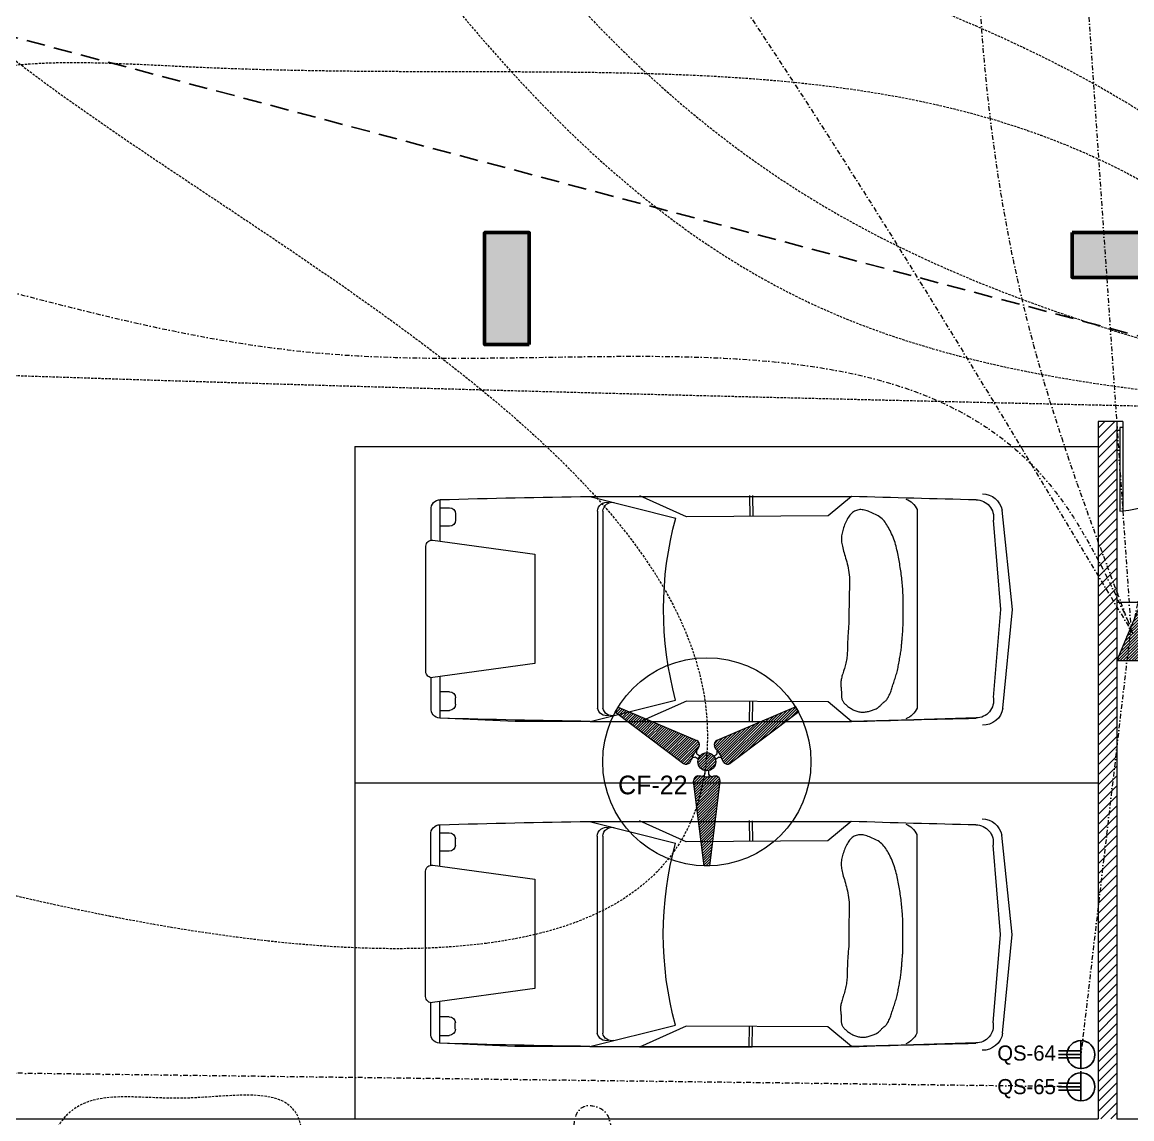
# Model space of a CAD drawing. Header units: inches. Extents: x 109699 to 44449955, y -10987 to 15824140.
# Drawn here: x 191155.4 to 191452.6, y -3849 to -3555.4 of the extents above; entities that cross this region are included whole.
import ezdxf

# ---------------------------------------------------------------- set-up
doc = ezdxf.new("R2010")
doc.units = ezdxf.units.IN
doc.header["$LTSCALE"] = 5
doc.header["$MEASUREMENT"] = 0
doc.linetypes.add('DASHDOT', pattern=[1, 0.5, -0.25, 0, -0.25])
doc.linetypes.add('DASHED2', pattern=[0.375, 0.25, -0.125])
doc.layers.get('0').update_dxf_attribs({"color": 123})
for name, color, linetype, lineweight in [('@NORMAL', 7, 'Continuous', 5), ('AC In', 244, 'DASHED2', 30), ('car-plan', 179, 'Continuous', 13), ('cloumn', 253, 'Continuous', 60), ('collum', 8, 'Continuous', 70), ('E-CF-Ceiling-Fan', 30, 'Continuous', 13), ('E-Con-Point', 5, 'DASHED2', 13), ('E-QS-Socket-15A', 1, 'Continuous', 9), ('E-Sub-Distrubtion board', 3, 'Continuous', 13), ('ha', 252, 'Continuous', 5), ('HATCH2', 253, 'Continuous', 15), ('SB', 1, 'DASHDOT', 20), ('WALL-1', 8, 'Continuous', 9)]:
    doc.layers.add(name, color=color, linetype=linetype, lineweight=lineweight)
doc.styles.get("Standard").update_dxf_attribs({"font": 'times.ttf'})

# ---------------------------------------------------------------- blocks, each defined once
blk = doc.blocks.new('gs')
at = {"layer": 'car-plan'}
for p, q in [((26267.59, 9819.38), (26273.89, 9814.16)), ((26294.14, 9819.6), (26294.07, 9814.04)), ((26294.91, 9819.61), (26294.84, 9814.04)), ((26311.79, 9813.96), (26324.33, 9819.55)), ((26337.66, 9819.38), (26314.66, 9813.61)), ((26224.53, 9789.08), (26227.31, 9815.69)), ((26260.07, 9813.92), (26260.43, 9814.16)), ((26260.43, 9814.16), (26260.81, 9814.38)), ((26260.81, 9814.38), (26261.19, 9814.58)), ((26261.19, 9814.58), (26261.59, 9814.77)), ((26261.59, 9814.77), (26261.98, 9814.95)), ((26261.98, 9814.95), (26262.37, 9815.11)), ((26262.37, 9815.11), (26262.75, 9815.26)), ((26262.75, 9815.26), (26263.11, 9815.4)), ((26263.11, 9815.4), (26263.46, 9815.52)), ((26263.46, 9815.52), (26263.8, 9815.63)), ((26263.8, 9815.63), (26264.13, 9815.72)), ((26264.13, 9815.72), (26264.45, 9815.78)), ((26264.45, 9815.78), (26264.76, 9815.83)), ((26264.76, 9815.83), (26265.07, 9815.85)), ((26265.07, 9815.85), (26265.37, 9815.85)), ((26265.37, 9815.85), (26265.67, 9815.81)), ((26265.67, 9815.81), (26265.97, 9815.75)), ((26265.97, 9815.75), (26266.26, 9815.66)), ((26266.26, 9815.66), (26266.55, 9815.55)), ((26266.55, 9815.55), (26266.83, 9815.41)), ((26266.83, 9815.41), (26267.1, 9815.25)), ((26267.1, 9815.25), (26267.35, 9815.06)), ((26267.35, 9815.06), (26267.6, 9814.85)), ((26267.6, 9814.85), (26267.83, 9814.62)), ((26267.83, 9814.62), (26268.05, 9814.36)), ((26268.05, 9814.36), (26268.25, 9814.09)), ((26268.25, 9814.09), (26268.45, 9813.8)), ((26273.89, 9814.16), (26311.79, 9813.96)), ((26373.63, 9814.74), (26373.63, 9813.02)), ((26377.73, 9816.37), (26375.25, 9816.37)), ((26380.19, 9807.67), (26380.18, 9816.24)), ((26227.61, 9789.13), (26229.62, 9813.03)), ((26257.5, 9810.65), (26257.72, 9811.05)), ((26257.72, 9811.05), (26257.93, 9811.44)), ((26257.93, 9811.44), (26258.16, 9811.81)), ((26258.16, 9811.81), (26258.38, 9812.16)), ((26258.38, 9812.16), (26258.62, 9812.5)), ((26258.62, 9812.5), (26258.87, 9812.81)), ((26258.87, 9812.81), (26259.14, 9813.12)), ((26259.14, 9813.12), (26259.43, 9813.4)), ((26259.43, 9813.4), (26259.74, 9813.67)), ((26259.74, 9813.67), (26260.07, 9813.92)), ((26268.45, 9813.8), (26268.64, 9813.5)), ((26268.64, 9813.5), (26268.81, 9813.18)), ((26268.81, 9813.18), (26268.98, 9812.84)), ((26268.98, 9812.84), (26269.14, 9812.49)), ((26269.14, 9812.49), (26269.3, 9812.13)), ((26269.3, 9812.13), (26269.45, 9811.77)), ((26269.45, 9811.77), (26269.59, 9811.39)), ((26269.59, 9811.39), (26269.72, 9811.02)), ((26269.72, 9811.02), (26269.84, 9810.64)), ((26375.25, 9811.39), (26377.73, 9811.39)), ((26256.28, 9807.97), (26256.46, 9808.44)), ((26256.46, 9808.44), (26256.66, 9808.9)), ((26256.66, 9808.9), (26256.86, 9809.36)), ((26256.86, 9809.36), (26257.07, 9809.8)), ((26257.07, 9809.8), (26257.28, 9810.23)), ((26257.28, 9810.23), (26257.5, 9810.65)), ((26269.84, 9810.64), (26269.95, 9810.27)), ((26269.95, 9810.27), (26270.05, 9809.9)), ((26270.05, 9809.9), (26270.13, 9809.54)), ((26270.13, 9809.54), (26270.2, 9809.2)), ((26270.2, 9809.2), (26270.25, 9808.86)), ((26270.25, 9808.86), (26270.29, 9808.52)), ((26270.29, 9808.52), (26270.31, 9808.19)), ((26270.31, 9808.19), (26270.31, 9807.85)), ((26255.33, 9804.59), (26255.44, 9805.07)), ((26255.44, 9805.07), (26255.55, 9805.56)), ((26255.55, 9805.56), (26255.68, 9806.04)), ((26255.68, 9806.04), (26255.81, 9806.53)), ((26255.81, 9806.53), (26255.95, 9807.01)), ((26255.95, 9807.01), (26256.11, 9807.5)), ((26256.11, 9807.5), (26256.28, 9807.97)), ((26269.85, 9805.2), (26269.73, 9804.76)), ((26269.96, 9805.62), (26269.85, 9805.2)), ((26270.06, 9806.03), (26269.96, 9805.62)), ((26270.15, 9806.42), (26270.06, 9806.03)), ((26270.21, 9806.8), (26270.15, 9806.42)), ((26270.26, 9807.16), (26270.21, 9806.8)), ((26270.3, 9807.51), (26270.26, 9807.16)), ((26270.31, 9807.85), (26270.3, 9807.51)), ((26379.69, 9807.67), (26352.37, 9803.9)), ((26381.59, 9772.49), (26381.57, 9806.06)), ((26254.78, 9801.77), (26254.87, 9802.23)), ((26254.87, 9802.23), (26254.95, 9802.69)), ((26254.95, 9802.69), (26255.04, 9803.16)), ((26255.04, 9803.16), (26255.14, 9803.63)), ((26255.14, 9803.63), (26255.23, 9804.11)), ((26255.23, 9804.11), (26255.33, 9804.59)), ((26269.03, 9802.37), (26268.89, 9801.86)), ((26269.18, 9802.88), (26269.03, 9802.37)), ((26269.32, 9803.37), (26269.18, 9802.88)), ((26269.46, 9803.85), (26269.32, 9803.37)), ((26269.6, 9804.31), (26269.46, 9803.85)), ((26269.73, 9804.76), (26269.6, 9804.31)), ((26352.37, 9803.9), (26352.37, 9774.64)), ((26254.35, 9798.98), (26254.41, 9799.45)), ((26254.41, 9799.45), (26254.48, 9799.92)), ((26254.48, 9799.92), (26254.55, 9800.38)), ((26254.55, 9800.38), (26254.63, 9800.85)), ((26254.63, 9800.85), (26254.7, 9801.31)), ((26254.7, 9801.31), (26254.78, 9801.77)), ((26268.4, 9799.63), (26268.31, 9799.04)), ((26268.5, 9800.21), (26268.4, 9799.63)), ((26268.62, 9800.77), (26268.5, 9800.21)), ((26268.75, 9801.32), (26268.62, 9800.77)), ((26268.89, 9801.86), (26268.75, 9801.32)), ((26253.98, 9795.67), (26254.02, 9796.13)), ((26254.02, 9796.13), (26254.06, 9796.6)), ((26254.06, 9796.6), (26254.11, 9797.08)), ((26254.11, 9797.08), (26254.17, 9797.55)), ((26254.17, 9797.55), (26254.22, 9798.03)), ((26254.22, 9798.03), (26254.28, 9798.5)), ((26254.28, 9798.5), (26254.35, 9798.98)), ((26268.15, 9796.5), (26268.14, 9795.84)), ((26268.16, 9797.16), (26268.15, 9796.5)), ((26268.19, 9797.8), (26268.16, 9797.16)), ((26268.24, 9798.42), (26268.19, 9797.8)), ((26268.31, 9799.04), (26268.24, 9798.42)), ((26253.81, 9793.04), (26253.83, 9793.45)), ((26253.83, 9793.45), (26253.85, 9793.87)), ((26253.85, 9793.87), (26253.87, 9794.31)), ((26253.87, 9794.31), (26253.9, 9794.75)), ((26253.9, 9794.75), (26253.94, 9795.2)), ((26253.94, 9795.2), (26253.98, 9795.67)), ((26268.14, 9795.84), (26268.15, 9795.17)), ((26268.15, 9795.17), (26268.17, 9794.5)), ((26268.17, 9794.5), (26268.2, 9793.81)), ((26268.2, 9793.81), (26268.24, 9793.13)), ((26253.8, 9792.65), (26253.81, 9793.04)), ((26253.8, 9785.76), (26253.8, 9792.65)), ((26268.24, 9793.13), (26268.29, 9785.93)), ((26227.09, 9762.68), (26224.53, 9789.08)), ((26229.62, 9765.51), (26227.61, 9789.13)), ((26253.8, 9785.4), (26253.8, 9785.76)), ((26253.81, 9785.06), (26253.8, 9785.4)), ((26253.81, 9784.72), (26253.81, 9785.06)), ((26253.83, 9784.39), (26253.81, 9784.72)), ((26253.84, 9784.06), (26253.83, 9784.39)), ((26268.29, 9785.93), (26268.34, 9785.25)), ((26268.34, 9785.25), (26268.39, 9784.58)), ((26268.39, 9784.58), (26268.44, 9783.93)), ((26253.86, 9783.73), (26253.84, 9784.06)), ((26253.89, 9783.4), (26253.86, 9783.73)), ((26253.91, 9783.06), (26253.89, 9783.4)), ((26253.94, 9782.72), (26253.91, 9783.06)), ((26253.97, 9782.37), (26253.94, 9782.72)), ((26253.99, 9782.02), (26253.97, 9782.37)), ((26254.02, 9781.68), (26253.99, 9782.02)), ((26254.05, 9781.34), (26254.02, 9781.68)), ((26254.08, 9781), (26254.05, 9781.34)), ((26268.44, 9783.93), (26268.49, 9783.3)), ((26268.49, 9783.3), (26268.53, 9782.7)), ((26268.53, 9782.7), (26268.57, 9782.12)), ((26268.57, 9782.12), (26268.6, 9781.57)), ((26268.6, 9781.57), (26268.63, 9781.06)), ((26254.1, 9780.68), (26254.08, 9781)), ((26254.13, 9780.36), (26254.1, 9780.68)), ((26254.15, 9780.05), (26254.13, 9780.36)), ((26254.18, 9779.75), (26254.15, 9780.05)), ((26254.2, 9779.45), (26254.18, 9779.75)), ((26254.23, 9779.14), (26254.2, 9779.45)), ((26254.26, 9778.83), (26254.23, 9779.14)), ((26254.3, 9778.51), (26254.26, 9778.83)), ((26254.34, 9778.17), (26254.3, 9778.51)), ((26268.63, 9781.06), (26268.65, 9780.57)), ((26268.65, 9780.57), (26268.66, 9780.11)), ((26268.66, 9780.11), (26268.67, 9779.66)), ((26268.67, 9779.66), (26268.68, 9779.22)), ((26268.68, 9779.22), (26268.69, 9778.8)), ((26268.69, 9778.8), (26268.71, 9778.38)), ((26268.71, 9778.38), (26268.72, 9777.97)), ((26254.4, 9777.82), (26254.34, 9778.17)), ((26254.45, 9777.46), (26254.4, 9777.82)), ((26254.52, 9777.08), (26254.45, 9777.46)), ((26254.58, 9776.7), (26254.52, 9777.08)), ((26254.65, 9776.31), (26254.58, 9776.7)), ((26254.73, 9775.91), (26254.65, 9776.31)), ((26254.8, 9775.52), (26254.73, 9775.91)), ((26254.87, 9775.12), (26254.8, 9775.52)), ((26268.72, 9777.97), (26268.74, 9777.56)), ((26268.74, 9777.56), (26268.77, 9777.15)), ((26268.77, 9777.15), (26268.8, 9776.75)), ((26268.8, 9776.75), (26268.84, 9776.34)), ((26268.84, 9776.34), (26268.89, 9775.95)), ((26268.89, 9775.95), (26268.95, 9775.55)), ((26268.95, 9775.55), (26269.02, 9775.16)), ((26254.94, 9774.73), (26254.87, 9775.12)), ((26255.02, 9774.34), (26254.94, 9774.73)), ((26255.09, 9773.96), (26255.02, 9774.34)), ((26255.16, 9773.57), (26255.09, 9773.96)), ((26255.24, 9773.19), (26255.16, 9773.57)), ((26255.32, 9772.82), (26255.24, 9773.19)), ((26255.41, 9772.45), (26255.32, 9772.82)), ((26255.51, 9772.08), (26255.41, 9772.45)), ((26269.02, 9775.16), (26269.11, 9774.77)), ((26269.11, 9774.77), (26269.2, 9774.39)), ((26269.2, 9774.39), (26269.31, 9774.01)), ((26269.31, 9774.01), (26269.41, 9773.63)), ((26269.41, 9773.63), (26269.53, 9773.27)), ((26269.53, 9773.27), (26269.64, 9772.91)), ((26269.64, 9772.91), (26269.75, 9772.56)), ((26269.75, 9772.56), (26269.86, 9772.22)), ((26352.37, 9774.64), (26379.71, 9770.88)), ((26255.61, 9771.71), (26255.51, 9772.08)), ((26255.72, 9771.35), (26255.61, 9771.71)), ((26255.83, 9771), (26255.72, 9771.35)), ((26255.95, 9770.64), (26255.83, 9771)), ((26256.07, 9770.3), (26255.95, 9770.64)), ((26256.18, 9769.95), (26256.07, 9770.3)), ((26256.3, 9769.61), (26256.18, 9769.95)), ((26256.4, 9769.28), (26256.3, 9769.61)), ((26269.86, 9772.22), (26269.97, 9771.89)), ((26269.97, 9771.89), (26270.07, 9771.56)), ((26270.07, 9771.56), (26270.16, 9771.25)), ((26270.16, 9771.25), (26270.24, 9770.95)), ((26270.24, 9770.95), (26270.31, 9770.66)), ((26270.31, 9770.66), (26270.38, 9770.38)), ((26270.38, 9770.38), (26270.42, 9770.11)), ((26270.42, 9770.11), (26270.46, 9769.85)), ((26270.46, 9769.85), (26270.48, 9769.6)), ((26270.48, 9769.6), (26270.48, 9769.36)), ((26270.48, 9769.36), (26270.48, 9769.13)), ((26380.2, 9762.22), (26380.2, 9770.88)), ((26256.51, 9768.94), (26256.4, 9769.28)), ((26256.61, 9768.62), (26256.51, 9768.94)), ((26256.7, 9768.3), (26256.61, 9768.62)), ((26256.8, 9767.98), (26256.7, 9768.3)), ((26256.9, 9767.66), (26256.8, 9767.98)), ((26257.01, 9767.35), (26256.9, 9767.66)), ((26257.12, 9767.04), (26257.01, 9767.35)), ((26257.24, 9766.74), (26257.12, 9767.04)), ((26257.37, 9766.44), (26257.24, 9766.74)), ((26257.51, 9766.14), (26257.37, 9766.44)), ((26270.33, 9766.85), (26270.32, 9766.68)), ((26270.32, 9766.68), (26270.32, 9766.51)), ((26270.32, 9766.51), (26270.32, 9766.37)), ((26270.34, 9767.43), (26270.33, 9767.23)), ((26270.33, 9767.23), (26270.33, 9767.04)), ((26270.33, 9767.04), (26270.33, 9766.85)), ((26270.35, 9767.64), (26270.34, 9767.43)), ((26270.37, 9767.85), (26270.35, 9767.64)), ((26270.38, 9768.06), (26270.37, 9767.85)), ((26270.4, 9768.27), (26270.38, 9768.06)), ((26270.43, 9768.48), (26270.4, 9768.27)), ((26270.45, 9768.7), (26270.43, 9768.48)), ((26270.47, 9768.91), (26270.45, 9768.7)), ((26270.48, 9769.13), (26270.47, 9768.91)), ((26375.25, 9767.07), (26377.73, 9767.07)), ((26257.66, 9765.86), (26257.51, 9766.14)), ((26257.81, 9765.59), (26257.66, 9765.86)), ((26257.96, 9765.35), (26257.81, 9765.59)), ((26258.1, 9765.13), (26257.96, 9765.35)), ((26258.24, 9764.93), (26258.1, 9765.13)), ((26258.37, 9764.77), (26258.24, 9764.93)), ((26258.48, 9764.65), (26258.37, 9764.77)), ((26258.59, 9764.55), (26258.48, 9764.65)), ((26258.69, 9764.48), (26258.59, 9764.55)), ((26258.78, 9764.42), (26258.69, 9764.48)), ((26258.87, 9764.37), (26258.78, 9764.42)), ((26258.96, 9764.31), (26258.87, 9764.37)), ((26259.06, 9764.25), (26258.96, 9764.31)), ((26259.16, 9764.16), (26259.06, 9764.25)), ((26259.27, 9764.06), (26259.16, 9764.16)), ((26259.39, 9763.93), (26259.27, 9764.06)), ((26259.52, 9763.78), (26259.39, 9763.93)), ((26259.66, 9763.62), (26259.52, 9763.78)), ((26259.81, 9763.46), (26259.66, 9763.62)), ((26259.98, 9763.29), (26259.81, 9763.46)), ((26267.58, 9759.15), (26273.89, 9764.38)), ((26268.97, 9763.48), (26268.77, 9763.32)), ((26269.15, 9763.64), (26268.97, 9763.48)), ((26269.33, 9763.8), (26269.15, 9763.64)), ((26269.49, 9763.96), (26269.33, 9763.8)), ((26269.63, 9764.13), (26269.49, 9763.96)), ((26269.76, 9764.29), (26269.63, 9764.13)), ((26269.87, 9764.45), (26269.76, 9764.29)), ((26269.96, 9764.62), (26269.87, 9764.45)), ((26270.04, 9764.78), (26269.96, 9764.62)), ((26270.11, 9764.93), (26270.04, 9764.78)), ((26270.16, 9765.09), (26270.11, 9764.93)), ((26270.2, 9765.24), (26270.16, 9765.09)), ((26270.24, 9765.38), (26270.2, 9765.24)), ((26270.26, 9765.51), (26270.24, 9765.38)), ((26270.28, 9765.64), (26270.26, 9765.51)), ((26270.3, 9765.75), (26270.28, 9765.64)), ((26270.31, 9765.87), (26270.3, 9765.75)), ((26270.32, 9766.11), (26270.31, 9765.99)), ((26270.31, 9765.99), (26270.31, 9765.87)), ((26270.32, 9766.37), (26270.32, 9766.23)), ((26270.32, 9766.23), (26270.32, 9766.11)), ((26273.89, 9764.38), (26311.79, 9764.58)), ((26294.14, 9758.94), (26294.07, 9764.5)), ((26294.91, 9758.93), (26294.84, 9764.5)), ((26311.79, 9764.58), (26324.33, 9758.99)), ((26337.59, 9759.15), (26314.7, 9764.86)), ((26373.63, 9763.73), (26373.63, 9765.45)), ((26260.16, 9763.13), (26259.98, 9763.29)), ((26260.35, 9762.97), (26260.16, 9763.13)), ((26260.56, 9762.82), (26260.35, 9762.97)), ((26260.78, 9762.68), (26260.56, 9762.82)), ((26261.02, 9762.55), (26260.78, 9762.68)), ((26261.26, 9762.44), (26261.02, 9762.55)), ((26261.51, 9762.33), (26261.26, 9762.44)), ((26261.77, 9762.23), (26261.51, 9762.33)), ((26262.02, 9762.13), (26261.77, 9762.23)), ((26262.28, 9762.04), (26262.02, 9762.13)), ((26262.54, 9761.96), (26262.28, 9762.04)), ((26262.8, 9761.89), (26262.54, 9761.96)), ((26263.06, 9761.82), (26262.8, 9761.89)), ((26263.31, 9761.76), (26263.06, 9761.82)), ((26263.57, 9761.71), (26263.31, 9761.76)), ((26263.83, 9761.67), (26263.57, 9761.71)), ((26264.09, 9761.64), (26263.83, 9761.67)), ((26264.35, 9761.63), (26264.09, 9761.64)), ((26264.62, 9761.62), (26264.35, 9761.63)), ((26264.88, 9761.63), (26264.62, 9761.62)), ((26265.15, 9761.65), (26264.88, 9761.63)), ((26265.42, 9761.69), (26265.15, 9761.65)), ((26265.68, 9761.74), (26265.42, 9761.69)), ((26265.95, 9761.8), (26265.68, 9761.74)), ((26266.21, 9761.87), (26265.95, 9761.8)), ((26266.46, 9761.96), (26266.21, 9761.87)), ((26266.72, 9762.06), (26266.46, 9761.96)), ((26266.97, 9762.17), (26266.72, 9762.06)), ((26267.21, 9762.29), (26266.97, 9762.17)), ((26267.45, 9762.42), (26267.21, 9762.29)), ((26267.68, 9762.56), (26267.45, 9762.42)), ((26267.91, 9762.7), (26267.68, 9762.56)), ((26268.14, 9762.85), (26267.91, 9762.7)), ((26268.35, 9763), (26268.14, 9762.85)), ((26268.57, 9763.16), (26268.35, 9763)), ((26268.77, 9763.32), (26268.57, 9763.16)), ((26377.73, 9762.1), (26375.25, 9762.1))]:
    blk.add_line(p, q, dxfattribs=at)
for points in [[(26337.66, 9819.38), (26267.59, 9819.38)], [(26377.73, 9807.44), (26377.73, 9818.52)], [(26250.07, 9815.86), (26250.07, 9762.68)], [(26334.16, 9815.48), (26334.16, 9762.68)], [(26335.61, 9815.48), (26335.61, 9762.68)], [(26377.73, 9760.02), (26377.73, 9771.11)], [(26234.23, 9760.08), (26250.91, 9759.59), (26267.59, 9759.1), (26294.14, 9758.94), (26324.33, 9758.99), (26337.59, 9759.15), (26357.66, 9759.15), (26377.73, 9760.02)], [(26337.59, 9759.15), (26267.58, 9759.15)]]:
    blk.add_lwpolyline(points, dxfattribs=at)
for centre, radius, start, end in [((26232.58, 9814.7), 5.37, 90.1707, 169.325), ((26234.25, 9813.78), 4.69, 90.1951, 189.1327), ((26145.98, 13653.85), 3836.4, 271.31807, 271.8165), ((26254.83, 9813.85), 5.17, 110.4258, 157.0865), ((26331.72, 9815.38), 2.44, 2.4388, 104.0768), ((26333.18, 9815.38), 2.44, 2.4388, 104.0768), ((26300.3, 7127.06), 2692.58, 88.35208, 89.20503), ((26377.72, 9816.05), 2.47, 355.6524, 89.7313), ((26375.25, 9814.74), 1.63, 90, 180), ((26224.89, 9789.17), 93.04, 344.8512, 15.2298), ((26375.25, 9813.02), 1.63, 180, 270), ((26379.95, 9806.06), 1.63, 0.0405, 98.9166), ((26379.96, 9772.48), 1.63, 261.1023, 0.0405), ((26375.25, 9765.45), 1.63, 90, 180), ((26234.25, 9764.76), 4.69, 170.8673, 269.8049), ((26375.25, 9763.73), 1.63, 180, 270), ((26232.39, 9763.5), 5.37, 188.7802, 271.8146), ((26254.83, 9764.7), 5.17, 202.9135, 249.5742), ((26331.76, 9763.12), 2.44, 256.0043, 349.7168), ((26333.21, 9763.12), 2.44, 256.0043, 349.7168), ((26377.76, 9762.46), 2.45, 273.8483, 5.5187), ((26145.98, 5924.63), 3836.4, 88.1835, 88.68193), ((26301.78, 12347.18), 2588.28, 270.7926, 271.68154)]:
    blk.add_arc(centre, radius, start, end, dxfattribs=at)
blk = doc.blocks.new('coloumn-01')
at = {"layer": 'ha'}
h = blk.add_hatch(dxfattribs=at)
h.set_pattern_fill('AR-CONC', color=256, scale=0.5)
h.set_pattern_definition([(50, (0, 0), (3.586300913, -0.313760675), [0.375, -4.125]), (355, (0, 0), (-0.693756668, 3.7609606685), [0.3, -3.3]), (100.45144446, (0.299, -0.026), (2.8925442336, 3.447199955), [0.31870096, -3.50571056]), (46.1842, (0, 1), (5.336206653, -0.827596404), [0.5625, -6.1875]), (96.6356355, (0.4447, 0.931), (4.673309728, 4.870593004), [0.47805171, -5.2585688]), (351.184164, (0, 1), (4.673309725, 4.870593001), [0.45, -4.950000005]), (21, (0.5, 0.75), (2.9845352606, -2.0130944533), [0.375, -4.125]), (326, (0.5, 0.75), (1.2165766596, 3.625750225), [0.3, -3.3]), (71.45144474, (0.7487, 0.5822), (4.2011118836, 1.612655764), [0.31870095, -3.50571056]), (37.5, (0, 0), (0.0607992766, 1.66446926916), [0, -3.26, 0, -3.35, 0, -3.3125]), (7.5, (0, 0), (1.3153476872, 1.9720585594), [0, -1.91, 0, -3.185, 0, -1.2625]), (327.5, (-1.115, 0), (2.66911218086, -0.1127743587), [0, -1.25, 0, -3.9, 0, -5.175]), (317.5, (-1.615, 0), (2.9159308467, 0.5005249117), [0, -1.625, 0, -2.59, 0, -3.675])])
h.paths.add_polyline_path([(32128.45, -2546319.05), (32092.45, -2546319.05), (32092.45, -2546331.05), (32128.45, -2546331.05)])
h.paths.add_polyline_path([(32128.45, -2546617.13), (32098.45, -2546617.13), (32098.45, -2546629.13), (32128.45, -2546629.13)])
h.paths.add_polyline_path([(31978.52, -2546605.13), (31966.52, -2546605.13), (31966.52, -2546635.13), (31978.52, -2546635.13)])
h.paths.add_polyline_path([(31821.2, -2546605.13), (31809.2, -2546605.13), (31809.2, -2546635.13), (31821.2, -2546635.13)])
h.paths.add_polyline_path([(31689.2, -2546611.13), (31677.2, -2546611.13), (31677.2, -2546635.13), (31689.2, -2546635.13)])
h.paths.add_polyline_path([(31417.2, -2546611.13), (31405.2, -2546611.13), (31405.2, -2546635.13), (31417.2, -2546635.13)])
h.paths.add_polyline_path([(31435.2, -2546415.35), (31405.2, -2546415.35), (31405.2, -2546427.35), (31435.2, -2546427.35)])
h.paths.add_polyline_path([(31633.75, -2546415.35), (31603.75, -2546415.35), (31603.75, -2546427.35), (31633.75, -2546427.35)])
h.paths.add_polyline_path([(31821.2, -2546319.05), (31809.2, -2546319.05), (31809.2, -2546349.05), (31821.2, -2546349.05)])
h.paths.add_polyline_path([(31996.52, -2546319.05), (31966.52, -2546319.05), (31966.52, -2546331.05), (31996.52, -2546331.05)])
h.paths.add_polyline_path([(31581.75, -2546291.05), (31541.75, -2546291.05), (31541.75, -2546301.05), (31581.75, -2546301.05)])
h.paths.add_polyline_path([(31485.75, -2546261.05), (31475.75, -2546261.05), (31475.75, -2546301.05), (31485.75, -2546301.05)])
h.paths.add_polyline_path([(31581.75, -2546206.05), (31521.75, -2546206.05), (31521.75, -2546216.05), (31581.75, -2546216.05)])
h.paths.add_polyline_path([(31435.2, -2546206.05), (31405.2, -2546206.05), (31405.2, -2546218.05), (31435.2, -2546218.05)])
h.paths.add_polyline_path([(31435.2, -2546094.05), (31405.2, -2546094.05), (31405.2, -2546106.05), (31435.2, -2546106.05)])
h.paths.add_polyline_path([(31583.75, -2546094.05), (31547.75, -2546094.05), (31547.75, -2546106.05), (31583.75, -2546106.05)])
h.paths.add_polyline_path([(31775.41, -2546094.05), (31763.41, -2546094.05), (31763.41, -2546124.05), (31775.41, -2546124.05)])
h.paths.add_polyline_path([(32059.8, -2546094.05), (32047.8, -2546094.05), (32047.8, -2546124.05), (32059.8, -2546124.05)])
h.paths.add_polyline_path([(32058.07, -2545913.63), (32028.07, -2545913.63), (32028.07, -2545925.63), (32058.07, -2545925.63)])
h.paths.add_polyline_path([(32048.07, -2545722.71), (32036.07, -2545722.71), (32036.07, -2545746.71), (32048.07, -2545746.71)])
h.paths.add_polyline_path([(31799.41, -2545913.63), (31763.41, -2545913.63), (31763.41, -2545925.63), (31799.41, -2545925.63)])
h.paths.add_polyline_path([(31591.54, -2545945.05), (31561.31, -2545945.05), (31561.31, -2545957.05), (31591.54, -2545957.05)])
h.paths.add_polyline_path([(31435.2, -2545945.05), (31405.2, -2545945.05), (31405.2, -2545957.05), (31435.2, -2545957.05)])
h.paths.add_polyline_path([(31429.2, -2545715.38), (31405.2, -2545715.38), (31405.2, -2545727.38), (31429.2, -2545727.38)])
h.paths.add_polyline_path([(31605.54, -2545715.38), (31581.54, -2545715.38), (31581.54, -2545727.38), (31605.54, -2545727.38)])
h.paths.add_polyline_path([(31775.41, -2545711.61), (31763.41, -2545711.61), (31763.41, -2545735.61), (31775.41, -2545735.61)])
at = {"layer": 'cloumn', "elevation": -16.51}
for points in [[(31821.2, -2546349.05), (31821.2, -2546319.05), (31809.2, -2546319.05), (31809.2, -2546349.05)], [(31966.52, -2546319.05), (31966.52, -2546331.05), (31996.52, -2546331.05), (31996.52, -2546319.05)]]:
    blk.add_lwpolyline(points, close=True, dxfattribs=at)
blk = doc.blocks.new('A$C061E6EA9')
for p, q in [((1, 2), (1, 30)), ((2, 0), (2, 29.98)), ((58, 0), (58, 29.98)), ((59, 2), (59, 30)), ((1, 3), (0, 3)), ((0, 0), (0, 3)), ((2, 0), (0, 0)), ((2, 2), (1, 2)), ((58, 2), (59, 2)), ((58, 0), (60, 0)), ((59, 3), (60, 3)), ((60, 0), (60, 3))]:
    blk.add_line(p, q)
for centre, start, end in [((-0.63, -0.59), 1.1099, 86.9481), ((60.63, -0.59), 93.0519, 178.8901)]:
    blk.add_arc(centre, 30.64, start, end)
blk = doc.blocks.new('*X78')
at = {"color": 0}
for p, q in [((10767.22, 16968.55), (10776.15, 16977.47)), ((10768.99, 16968.55), (10779.18, 16978.74)), ((10770.76, 16968.55), (10782.22, 16980.01)), ((10772.53, 16968.55), (10785.26, 16981.29)), ((10774.29, 16968.55), (10788.3, 16982.56)), ((10776.06, 16968.55), (10790.67, 16983.16)), ((10777.83, 16968.55), (10790.67, 16981.39)), ((10779.6, 16968.55), (10790.67, 16979.63)), ((10781.36, 16968.55), (10790.67, 16977.86)), ((10756.62, 16968.55), (10757.91, 16969.84)), ((10758.38, 16968.55), (10760.95, 16971.12)), ((10760.15, 16968.55), (10763.99, 16972.39)), ((10761.92, 16968.55), (10767.03, 16973.66)), ((10763.69, 16968.55), (10770.07, 16974.93)), ((10765.46, 16968.55), (10773.11, 16976.2)), ((10783.13, 16968.55), (10790.67, 16976.09)), ((10784.9, 16968.55), (10790.67, 16974.32)), ((10786.67, 16968.55), (10790.67, 16972.55)), ((10788.44, 16968.55), (10790.67, 16970.79)), ((10754.85, 16968.55), (10754.87, 16968.57)), ((10790.2, 16968.55), (10790.67, 16969.02))]:
    blk.add_line(p, q, dxfattribs=at)
blk = doc.blocks.new('SDB')
for p, q in [((0, -7.5), (17.93, 0)), ((0, -7.5), (0, 0)), ((0, 0), (17.93, 0)), ((17.93, 0), (17.93, -7.5)), ((0, -7.5), (17.93, -7.5))]:
    blk.add_line(p, q)
at = {"xscale": 0.5, "yscale": 0.5, "zscale": 0.5}
blk.add_blockref('*X78', (-5377.41, -8491.77), dxfattribs=at)
blk = doc.blocks.new('1')
at = {"layer": 'E-CF-Ceiling-Fan', "linetype": 'ByBlock', "ltscale": 0.5}
h = blk.add_hatch(dxfattribs=at)
h.set_pattern_fill('ANSI31', color=256, scale=10)
edge = h.paths.add_edge_path()
edge.add_line((209066.54, -13067.12), (209064.64, -13070.41))
edge.add_line((209064.64, -13070.41), (209110.25, -13104.88))
edge.add_ellipse((209112.02, -13101.65), major_axis=(2.6, 2.6), ratio=1, start_angle=196.31276, end_angle=268.28725)
edge.add_line((209114.54, -13104.33), (209115.48, -13102.7))
edge.add_ellipse((209130.24, -13106.24), major_axis=(10.73, 10.73), ratio=1, start_angle=88.44228, end_angle=121.48903, ccw=False)
edge.add_line((209119.81, -13095.22), (209120.85, -13093.41))
edge.add_ellipse((209117.27, -13092.56), major_axis=(2.6, 2.6), ratio=1, start_angle=301.64406, end_angle=373.61855)
edge.add_line((209119.19, -13089.42), (209066.54, -13067.12))
edge = h.paths.add_edge_path()
edge.add_ellipse((209131.09, -13116.74), major_axis=(2.63, 2.63), ratio=1, start_angle=316.82974, end_angle=387.83896)
edge.add_line((209132.19, -13113.18), (209130.55, -13113.22))
edge.add_ellipse((209126.3, -13098.3), major_axis=(-10.97, 10.97), ratio=1, start_angle=145.19517, end_angle=150.87436, ccw=False)
edge.add_ellipse((209126.3, -13098.3), major_axis=(-10.97, 10.97), ratio=1, start_angle=122.43368, end_angle=145.19517, ccw=False)
edge.add_ellipse((209126.3, -13098.3), major_axis=(-10.97, 10.97), ratio=1, start_angle=118.57493, end_angle=122.43368, ccw=False)
edge.add_line((209121.91, -13113.18), (209119.57, -13113.18))
edge.add_ellipse((209120.63, -13116.71), major_axis=(2.6, 2.6), ratio=1, start_angle=61.68097, end_angle=133.65033)
edge.add_line((209116.95, -13116.62), (209123.99, -13173.43))
edge.add_line((209123.99, -13173.43), (209127.78, -13173.44))
edge.add_line((209127.78, -13173.44), (209134.81, -13116.62))
h.paths.add_polyline_path([(209119.85, -13103.74, 1), (209131.91, -13103.74, 1)])
edge = h.paths.add_edge_path()
edge.add_line((209187.37, -13070.2), (209185.49, -13066.97))
edge.add_line((209185.49, -13066.97), (209132.57, -13089.42))
edge.add_ellipse((209134.49, -13092.56), major_axis=(-2.6, 2.6), ratio=1, start_angle=-13.61855, end_angle=58.35594)
edge.add_line((209130.91, -13093.41), (209131.96, -13095.22))
edge.add_ellipse((209121.52, -13106.24), major_axis=(10.73, 10.73), ratio=1, start_angle=328.51097, end_angle=361.55772, ccw=False)
edge.add_line((209136.28, -13102.7), (209137.22, -13104.33))
edge.add_ellipse((209139.75, -13101.65), major_axis=(-2.6, 2.6), ratio=1, start_angle=91.71275, end_angle=163.2983)
edge.add_line((209141.49, -13104.89), (209187.37, -13070.2))
at = {"layer": 'E-CF-Ceiling-Fan', "ltscale": 10}
for p, q in [((209064.64, -13070.41), (209066.54, -13067.12)), ((209064.64, -13070.41), (209110.25, -13104.88)), ((209066.54, -13067.12), (209119.19, -13089.42)), ((209185.49, -13066.97), (209132.57, -13089.42)), ((209187.37, -13070.2), (209141.49, -13104.89)), ((209187.37, -13070.2), (209185.49, -13066.97)), ((209119.81, -13095.22), (209120.85, -13093.41)), ((209131.96, -13095.22), (209130.91, -13093.41)), ((209114.54, -13104.33), (209115.48, -13102.7)), ((209120.09, -13102.06), (209118.09, -13100.71)), ((209121.19, -13099.96), (209119.13, -13098.56)), ((209130.58, -13099.96), (209132.63, -13098.56)), ((209131.67, -13102.06), (209133.67, -13100.71)), ((209137.22, -13104.33), (209136.28, -13102.7)), ((209124.63, -13109.64), (209124.63, -13112.09)), ((209126.99, -13109.67), (209126.99, -13112.09)), ((209123.99, -13173.43), (209116.95, -13116.62)), ((209119.57, -13113.18), (209121.91, -13113.18)), ((209127.78, -13173.44), (209134.81, -13116.62)), ((209130.55, -13113.22), (209132.19, -13113.18)), ((209127.78, -13173.44), (209123.99, -13173.43))]:
    blk.add_line(p, q, dxfattribs=at)
for radius in [69.7, 6.03]:
    blk.add_circle((209125.88, -13103.74), radius, dxfattribs=at)
for centre, major_axis, start_param, end_param in [((209130.24, -13106.24), (10.73, 10.73), 1.543609, 2.120384), ((209117.27, -13092.56), (2.6, 2.6), 5.264682, 6.520874), ((209134.49, -13092.56), (-2.6, 2.6), -0.237688, 1.018503), ((209121.52, -13106.24), (10.73, 10.73), 5.733598, 6.310373), ((209118.16, -13104.58), (2.74, 2.74), 0.801842, 1.428905), ((209122.76, -13097.19), (-2.74, 2.74), 0.462237, 1.148538), ((209129.01, -13097.19), (-2.74, 2.74), 3.563851, 4.250152), ((209133.61, -13104.58), (-2.74, 2.74), -1.428905, -0.801842), ((209112.02, -13101.65), (2.6, 2.6), 3.426304, 4.682496), ((209139.75, -13101.65), (-2.6, 2.6), 1.60069, 2.856881), ((209120.63, -13116.71), (2.6, 2.6), 1.076536, 2.332638), ((209126.3, -13098.3), (-10.97, 10.97), 2.069523, 2.633254), ((209121.46, -13109.86), (-2.74, 2.74), 2.745104, 3.314941), ((209130.16, -13109.86), (2.74, 2.74), 2.968245, 3.636223), ((209131.09, -13116.74), (2.63, 2.63), 5.529722, 6.769067)]:
    blk.add_ellipse(centre, major_axis=major_axis, ratio=1, start_param=start_param, end_param=end_param, dxfattribs=at)
blk = doc.blocks.new('A$C7D2A24B3')
at = {"lineweight": 25}
for p, q in [((9.86, 11.02), (9.86, 3.51)), ((9.86, 8.14), (15.82, 8.14)), ((9.86, 7.27), (15.82, 7.27)), ((9.86, 6.29), (15.82, 6.29))]:
    blk.add_line(p, q, dxfattribs=at)
blk.add_circle((9.86, 7.26), 3.75, dxfattribs=at)

msp = doc.modelspace()

# ---------------------------------------------------------------- hatches: boundary and pattern name
at = {"layer": 'HATCH2'}
h = msp.add_hatch(dxfattribs=at)
h.set_pattern_fill('ANSI31', color=256, scale=15)
h.set_pattern_definition([(45, (139090.66, 2531389.2565), (-1.3258252147, 1.3258252147), [])])
h.paths.add_polyline_path([(191443.55, -3849), (191448.55, -3849), (191448.55, -3662.28), (191443.55, -3662.28)])

# ---------------------------------------------------------------- linework, layer by layer
at = {"layer": '@NORMAL'}
for p, q in [((191244.55, -3669, 0.22), (191443.55, -3669, 0.22)), ((191244.55, -3669, 0.48), (191244.55, -3759, 0.35)), ((191244.55, -3757, 0.35), (191244.55, -3849, 0.22)), ((191244.55, -3759, 0.22), (191443.55, -3759, 0.22))]:
    msp.add_line(p, q, dxfattribs=at)
at = {"layer": 'AC In', "ltscale": 4, "elevation": 0.56}
msp.add_lwpolyline([(191531.18, -3659.79), (190926.48, -3499.11), (190926.48, -3501.69), (190916.07, -3501.69), (190916.07, -3499.11)], dxfattribs=at)
at = {"layer": 'E-Con-Point', "ltscale": 0.5}
for points in [[(191169.06, -2979.13, 0.57), (191177.62, -3210.36), (191228.75, -3433, 0.46), (191363.95, -3600.89, 0.03), (191531.18, -3659.79, 0.56)], [(191143.91, -3117.29), (191143.94, -3287.54), (191128.74, -3432.9), (191128.22, -3446.12), (191249.62, -3504.88), (191335.85, -3528.89), (191495.78, -3612.09), (191531.18, -3659.79, 0.56)], [(190838.06, -3204.4, 0.51), (190909.5, -3214.52, 0.51), (191093.55, -3311.6), (191182.14, -3422.31, 0.48), (191366.29, -3630.5), (191531.18, -3659.79, 0.56)], [(191430.28, -3401.17, -0.11), (191315.05, -3405.12, 0.5), (191177.19, -3463.36, 0.51), (191121.77, -3499.28), (191338.76, -3750.99, -0.06), (191338.26, -3755.77, -0.06), (191129.95, -3783.46, 0.22), (190980.13, -3731.74)], [(191531.18, -3659.79, 0.56), (191478.71, -3519.79), (191469.02, -3495.99), (191447.95, -3493.44), (191385.89, -3495.12), (191294.35, -3495.09)], [(191143.91, -3764.37), (191129.5, -3680.24), (191128.74, -3575.61), (191201.79, -3567.36), (191455.39, -3597.97), (191530.23, -3655.08, 0.5)], [(190859.71, -3853.76, 0.2), (190865.12, -3799.85), (190989.12, -3663.32, 0.02), (191134.2, -3649.3), (191531.18, -3659.79, 0.56)], [(191230.92, -3855.61, 0.1), (191229.14, -3848.15, 0.04), (191198.83, -3843.48), (191167.42, -3847.95), (191162.27, -3857.61, 0.12), (191161.98, -3872.72), (191161.32, -3909.3, -0.05), (191161.32, -3915.66, -0.05), (191191.36, -3922.51), (191224.56, -3922.38), (191266.81, -3926.07), (191282.12, -3941.99, 0.01), (191278.21, -3967.13), (191224.68, -4003.97, 0.31)]]:
    msp.add_spline(points, degree=3, dxfattribs=at)
at = {"layer": 'SB', "ltscale": 0.5, "elevation": -0.22}
msp.add_lwpolyline([(191430.28, -3382.85), (191429.83, -3390.59), (191452.28, -3717.36), (191438.93, -3831.82), (191438.93, -3840.44), (190883.99, -3833.35), (190883.99, -3823.86)], dxfattribs=at)
at = {"layer": 'SB', "ltscale": 0.5}
for points in [[(191452.83, -3719.09, 0.28), (191424.77, -3636), (191416, -3380.91), (191423.28, -3206.28, 0.4), (191423.74, -3136.02), (191424.43, -3075.36, -1.29), (191424.41, -3034.62, 1.06), (191430.95, -3013.32, 0.95), (191436.07, -3011.81), (191444.15, -3011.24, -13.72), (191474.08, -3034.21, -1.43)], [(190853.23, -3028.38, -0.22), (190851.3, -3037.62, -0.22), (190852.29, -3058.1, -0.22), (190861.15, -3091.84), (190978.27, -3225.91, 0.43), (191072.46, -3274.97), (191452.83, -3719.09, 0.28)], [(191453.33, -3714.83, 0.27), (191471.55, -3586.35, -0.14), (191432.05, -3402.22, -0.22)], [(190907.34, -3572.07, 0.4), (190919, -3596.77, 0.4), (190959.53, -3606.79, -0.15), (191095.03, -3614.21, -0.36), (191238.64, -3644.26, 0.23), (191431.51, -3680.32, 0.22), (191440.72, -3694.24, 0.2), (191452.28, -3717.36, 0.28)], [(191303.45, -3861.27, 0.12), (191307.09, -3845.44), (191311.6, -3847.25), (191314.01, -3857.82, 0.19), (191324.01, -3857.82, 0.19)]]:
    msp.add_spline(points, degree=3, dxfattribs=at)
at = {"layer": 'WALL-1'}
for p, q in [((191443.55, -3662.28, 0.38), (191443.55, -3849, 0.1)), ((191448.55, -3662.28, 0.53), (191443.55, -3662.28, 0.55)), ((191448.55, -3662.28, 0.38), (191448.55, -3849, 0.1)), ((190875.24, -3849, 0.1), (191443.55, -3849, 0.1)), ((191448.55, -3849, 0.22), (191471.24, -3849, 0.22)), ((191448.55, -3849, 0.22), (191613.55, -3849, 0.22))]:
    msp.add_line(p, q, dxfattribs=at)

# ---------------------------------------------------------------- block references
at = {"layer": '@NORMAL'}
msp.add_blockref('coloumn-01', (159470.03, 2542707.35, 17.19), dxfattribs=at)
at = {"layer": 'car-plan', "xscale": -1}
for p in [(217645.11, -13501.74, 0.21), (217645.04, -13588.77, -0.06)]:
    msp.add_blockref('gs', p, dxfattribs=at)
at = {"layer": 'collum', "linetype": 'ByBlock', "xscale": 0.4, "yscale": 0.4, "zscale": 0.4}
msp.add_blockref('1', (107688.41, 1488.09, -0.06), dxfattribs=at)
at = {"layer": 'E-QS-Socket-15A', "rotation": 180.0000026979018}
for p in [(191448.79, -3824.55, -0.22), (191448.79, -3833.17, -0.22)]:
    msp.add_blockref('A$C7D2A24B3', p, dxfattribs=at)
at = {"layer": 'E-Sub-Distrubtion board', "xscale": -0.86425007233629, "yscale": 0.86425007233629, "zscale": 0.86425007233629, "rotation": 90}
msp.add_blockref('SDB', (191448.55, -3710.77, 0.28), dxfattribs=at)
at = {"layer": 'ha', "extrusion": (-0.003131, -6.41422e-11, 0.999995), "xscale": 0.8000038395295402, "yscale": 0.8000038395295402, "zscale": 0.8000038395295402, "rotation": 179.9999976521227}
msp.add_blockref('A$C061E6EA9', (191495.62, -3662.28, -598.71), dxfattribs=at)

# ---------------------------------------------------------------- texts
at = {"layer": 'E-CF-Ceiling-Fan', "color": 1, "insert": (191315.01, -3757.11, -0.06), "char_height": 5, "width": 24.0847, "attachment_point": 1}
msp.add_mtext('{\\fCentury Gothic|b0|i0|c0|p34;\\C256;CF-22}', dxfattribs=at)
at = {"layer": 'E-QS-Socket-15A', "color": 1, "char_height": 4.05, "width": 19.5086, "attachment_point": 3}
for s, insert in [('{\\fCentury Gothic|b0|i0|c0|p34;\\C256;QS-64}', (191432.2, -3829.37, -0.35)), ('{\\fCentury Gothic|b0|i0|c0|p34;\\C256;QS-65}', (191432.2, -3838.35, -0.35))]:
    msp.add_mtext(s, dxfattribs=dict(at, insert=insert))

doc.saveas('drawing.dxf')
